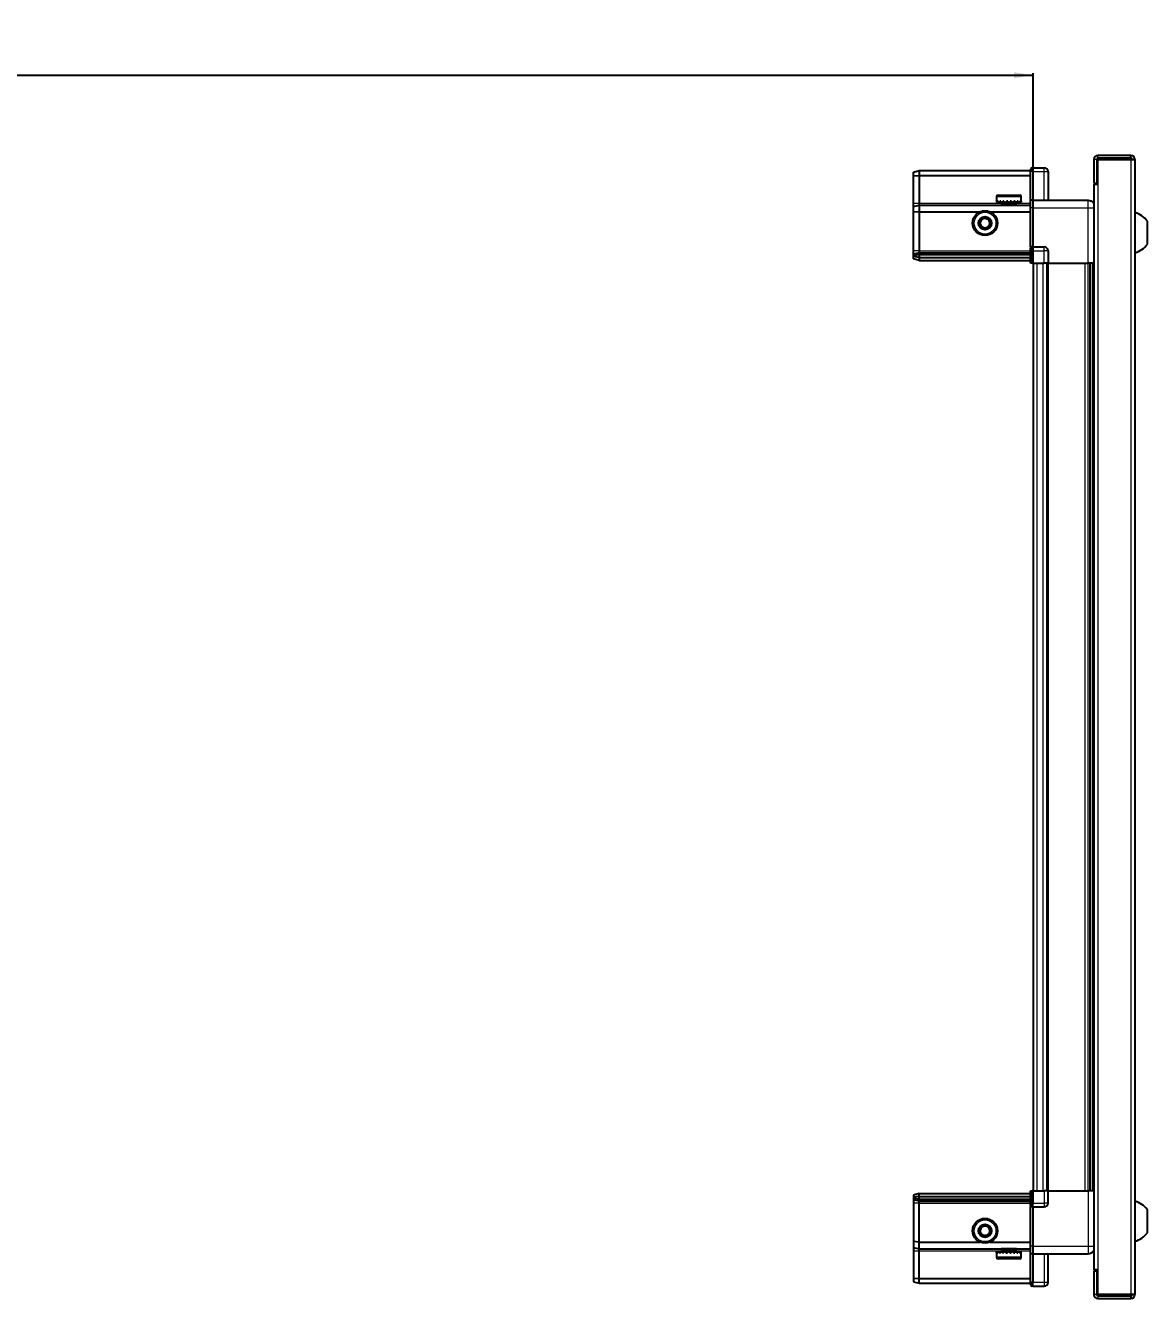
# Model space of a CAD drawing. Header units: millimetres. Extents: x 834 to 4260, y -409 to 1911.
# Drawn here: x 2682 to 3270, y 1177 to 1844 of the extents above; entities that cross this region are included whole.
import ezdxf

# ---------------------------------------------------------------- set-up
doc = ezdxf.new("R2010")
doc.units = ezdxf.units.MM
doc.layers.add('FORMAT', color=7, linetype='Continuous')
doc.styles.add('SLDTEXTSTYLE0', font='TXT', dxfattribs={"width": 0.75})
doc.dimstyles.new('SLDDIMSTYLE0', dxfattribs={"dimtxt": 20, "dimasz": 10, "dimexe": 0, "dimexo": 0.0625, "dimgap": 5, "dimtad": 2, "dimdec": 1, "dimrnd": 1e-09, "dimzin": 12, "dimdsep": 46, "dimtxsty": 'SLDTEXTSTYLE0', "dimsah": 1, "dimcen": 0.09, "dimadec": 0, "dimazin": 3, "dimtfac": 1, "dimtofl": 0, "dimtmove": 0, "dimatfit": 3, "dimfxl": 0, "dimfrac": 2, "dimtolj": 1, "dimtzin": 12, "dimarcsym": 0})

# ---------------------------------------------------------------- blocks, each defined once
blk = doc.blocks.new('_D_4')
at = {"layer": 'FORMAT'}
for p, q in [((1910.07, 1719.77), (1910.07, 1819.26)), ((1910.07, 1818.26), (3210.07, 1818.26)), ((3210.07, 1719.77), (3210.07, 1819.26))]:
    blk.add_line(p, q, dxfattribs=at)
for points in [[(1910.07, 1818.26), (1920.07, 1816.72), (1920.07, 1819.8)], [(3210.07, 1818.26), (3200.07, 1819.8), (3200.07, 1816.72)]]:
    blk.add_solid(points, dxfattribs=at)
at = {"layer": 'FORMAT', "insert": (2530.51, 1844.04), "char_height": 20, "attachment_point": 1, "style": 'SLDTEXTSTYLE0'}
blk.add_mtext('1300', dxfattribs=at)

msp = doc.modelspace()

# ---------------------------------------------------------------- linework, layer by layer
at = {"color": 7, "linetype": 'Continuous', "lineweight": 25}
for p, q in [((3261.32, 1776.26), (3244.02, 1776.26)), ((3261.32, 1774.76), (3244.02, 1774.76)), ((3261.32, 1774.76), (3261.32, 1776.26)), ((3147.42, 1767.45), (3150.42, 1768.26)), ((3150.42, 1768.26), (3150.42, 1765.76)), ((3150.42, 1768.26), (3208.72, 1768.26)), ((3209.59, 1769.76), (3208.72, 1769.26)), ((3209.59, 1769.76), (3208.72, 1769.26)), ((3208.72, 1769.26), (3208.72, 1767.76)), ((3209.92, 1769.76), (3209.59, 1769.76)), ((3209.92, 1769.76), (3209.59, 1769.76)), ((3209.92, 1767.76), (3209.92, 1769.76)), ((3209.92, 1769.76), (3209.92, 1769.76)), ((3209.92, 1769.76), (3215.92, 1769.76)), ((3241.92, 1774.16), (3241.92, 1761.76)), ((3243.42, 1774.16), (3243.42, 1761.76)), ((3243.92, 1761.26), (3243.92, 1774.16)), ((3243.92, 1774.16), (3261.32, 1774.16)), ((3261.32, 1774.16), (3263.42, 1774.16)), ((3263.42, 1774.16), (3263.42, 1179.36)), ((3147.42, 1765.6), (3147.42, 1767.45)), ((3147.42, 1765.6), (3150.42, 1765.76)), ((3147.42, 1751.26), (3147.42, 1765.6)), ((3150.42, 1765.76), (3150.42, 1751.26)), ((3150.42, 1765.76), (3208.72, 1765.76)), ((3208.72, 1752.96), (3208.72, 1767.76)), ((3209.92, 1767.76), (3209.92, 1752.96)), ((3217.92, 1767.76), (3217.92, 1752.76)), ((3241.82, 1761.26), (3241.82, 1192.26)), ((3241.82, 1761.26), (3243.92, 1761.26)), ((3241.92, 1761.76), (3243.42, 1761.76)), ((3190.92, 1754.66), (3190.92, 1751.76)), ((3191.72, 1755.46), (3203.12, 1755.46)), ((3203.92, 1751.76), (3203.92, 1754.66)), ((3147.42, 1749.45), (3147.42, 1751.26)), ((3147.42, 1749.45), (3150.42, 1750.26)), ((3147.42, 1746.42), (3147.42, 1749.45)), ((3150.42, 1751.26), (3150.42, 1750.26)), ((3150.42, 1750.26), (3150.42, 1746.76)), ((3150.42, 1750.26), (3208.72, 1750.26)), ((3190.92, 1751.76), (3190.96, 1751.76)), ((3191.08, 1752.26), (3190.96, 1752.26)), ((3190.96, 1752.26), (3190.96, 1751.76)), ((3190.96, 1751.76), (3191.08, 1751.76)), ((3191.08, 1752.26), (3191.08, 1751.76)), ((3191.08, 1751.76), (3191.49, 1751.76)), ((3191.83, 1752.26), (3191.49, 1752.26)), ((3191.49, 1752.26), (3191.49, 1751.76)), ((3191.49, 1751.76), (3191.83, 1751.76)), ((3191.83, 1752.26), (3191.83, 1751.76)), ((3191.83, 1751.76), (3192.6, 1751.76)), ((3193.12, 1752.26), (3192.6, 1752.26)), ((3192.6, 1752.26), (3192.6, 1751.76)), ((3192.6, 1751.76), (3193.12, 1751.76)), ((3193.02, 1751.76), (3193.02, 1751.66)), ((3193.02, 1751.66), (3201.82, 1751.66)), ((3193.12, 1752.26), (3193.12, 1751.76)), ((3193.12, 1751.76), (3194.18, 1751.76)), ((3193.42, 1751.26), (3194.11, 1750.77)), ((3193.42, 1751.26), (3201.42, 1751.26)), ((3194.11, 1750.77), (3193.42, 1750.29)), ((3193.42, 1750.29), (3193.42, 1750.26)), ((3193.42, 1750.29), (3201.42, 1750.29)), ((3194.11, 1750.77), (3200.73, 1750.77)), ((3194.84, 1752.26), (3194.18, 1752.26)), ((3194.18, 1752.26), (3194.18, 1751.76)), ((3194.18, 1751.76), (3194.84, 1751.76)), ((3194.84, 1752.26), (3194.84, 1751.76)), ((3194.84, 1751.76), (3196.08, 1751.76)), ((3196.81, 1752.26), (3196.08, 1752.26)), ((3196.08, 1752.26), (3196.08, 1751.76)), ((3196.08, 1751.76), (3196.51, 1751.76)), ((3196.51, 1752.26), (3196.51, 1751.76)), ((3196.81, 1752.26), (3196.81, 1751.76)), ((3196.81, 1751.76), (3198.11, 1751.76)), ((3198.84, 1752.26), (3198.11, 1752.26)), ((3198.11, 1752.26), (3198.11, 1751.76)), ((3198.38, 1752.26), (3198.38, 1751.76)), ((3198.38, 1751.76), (3198.84, 1751.76)), ((3198.84, 1752.26), (3198.84, 1751.76)), ((3198.84, 1751.76), (3200.08, 1751.76)), ((3200.73, 1752.26), (3200.08, 1752.26)), ((3200.08, 1752.26), (3200.08, 1751.76)), ((3200.08, 1751.76), (3200.73, 1751.76)), ((3200.73, 1752.26), (3200.73, 1751.76)), ((3200.73, 1751.76), (3201.78, 1751.76)), ((3200.73, 1750.77), (3201.42, 1751.26)), ((3201.42, 1750.29), (3200.73, 1750.77)), ((3201.42, 1750.26), (3201.42, 1750.29)), ((3202.3, 1752.26), (3201.78, 1752.26)), ((3201.78, 1752.26), (3201.78, 1751.76)), ((3201.78, 1751.76), (3202.3, 1751.76)), ((3201.82, 1751.66), (3201.82, 1751.76)), ((3202.3, 1752.26), (3202.3, 1751.76)), ((3202.3, 1751.76), (3203.06, 1751.76)), ((3203.39, 1752.26), (3203.06, 1752.26)), ((3203.06, 1752.26), (3203.06, 1751.76)), ((3203.06, 1751.76), (3203.39, 1751.76)), ((3203.39, 1752.26), (3203.39, 1751.76)), ((3203.39, 1751.76), (3203.78, 1751.76)), ((3203.89, 1752.26), (3203.78, 1752.26)), ((3203.78, 1752.26), (3203.78, 1751.76)), ((3203.78, 1751.76), (3203.89, 1751.76)), ((3203.89, 1752.26), (3203.89, 1751.76)), ((3203.89, 1751.76), (3203.92, 1751.76)), ((3208.72, 1752.76), (3208.72, 1752.96)), ((3209.92, 1752.76), (3208.72, 1752.76)), ((3208.72, 1748.76), (3208.72, 1752.76)), ((3208.72, 1728.46), (3208.72, 1748.76)), ((3209.92, 1752.96), (3209.92, 1752.76)), ((3209.92, 1752.76), (3209.92, 1748.76)), ((3209.92, 1752.76), (3238.92, 1752.76)), ((3209.92, 1748.76), (3209.92, 1728.46)), ((3150.42, 1746.76), (3147.42, 1746.42)), ((3147.42, 1726.26), (3147.42, 1746.42)), ((3150.42, 1746.76), (3150.42, 1726.26)), ((3150.42, 1746.76), (3182.42, 1746.76)), ((3187.42, 1746.76), (3208.72, 1746.76)), ((3270.02, 1729.76), (3270.02, 1741.76)), ((3208.72, 1728.26), (3208.72, 1728.46)), ((3209.92, 1728.26), (3208.72, 1728.26)), ((3208.72, 1728.26), (3208.72, 1727.58)), ((3209.92, 1728.46), (3209.92, 1728.26)), ((3209.92, 1726.26), (3209.92, 1728.26)), ((3209.92, 1728.26), (3215.92, 1728.26)), ((3209.92, 1726.26), (3209.92, 1728.26)), ((3147.42, 1724.45), (3147.42, 1726.26)), ((3150.42, 1725.26), (3147.42, 1724.45)), ((3147.42, 1723.71), (3147.42, 1724.45)), ((3150.42, 1724.26), (3147.42, 1723.71)), ((3147.42, 1723.21), (3147.42, 1723.71)), ((3150.42, 1722.76), (3147.42, 1723.21)), ((3147.42, 1722.06), (3147.42, 1723.21)), ((3150.42, 1721.26), (3147.42, 1722.06)), ((3150.42, 1726.26), (3150.42, 1725.26)), ((3150.42, 1725.26), (3150.42, 1724.26)), ((3150.42, 1725.26), (3208.72, 1725.26)), ((3150.42, 1724.26), (3208.72, 1724.26)), ((3150.42, 1724.26), (3150.42, 1722.76)), ((3150.42, 1722.76), (3150.42, 1721.26)), ((3150.42, 1722.76), (3208.72, 1722.76)), ((3150.42, 1721.26), (3208.72, 1721.26)), ((3208.72, 1719.76), (3208.72, 1727.58)), ((3209.59, 1726.26), (3209.59, 1719.76)), ((3209.92, 1726.26), (3209.92, 1719.76)), ((3217.92, 1726.26), (3217.92, 1719.76)), ((3209.59, 1719.76), (3208.72, 1719.76)), ((3209.92, 1719.76), (3209.59, 1719.76)), ((3209.92, 1719.76), (3215.92, 1719.76)), ((3210.07, 1719.76), (3210.07, 1233.76)), ((3217.92, 1719.76), (3215.92, 1719.76)), ((3217.27, 1719.76), (3217.27, 1233.76)), ((3217.92, 1719.76), (3238.92, 1719.76)), ((3239.94, 1233.76), (3239.94, 1719.76)), ((3239.98, 1233.76), (3239.98, 1719.76)), ((3241.77, 1719.76), (3241.77, 1233.76)), ((3150.42, 1232.26), (3147.42, 1231.45)), ((3147.42, 1231.45), (3147.42, 1230.3)), ((3150.42, 1230.76), (3147.42, 1230.3)), ((3147.42, 1230.3), (3147.42, 1229.8)), ((3150.42, 1229.26), (3147.42, 1229.8)), ((3147.42, 1229.8), (3147.42, 1229.06)), ((3150.42, 1228.26), (3147.42, 1229.06)), ((3147.42, 1229.06), (3147.42, 1227.26)), ((3150.42, 1230.76), (3150.42, 1232.26)), ((3150.42, 1232.26), (3208.72, 1232.26)), ((3150.42, 1229.26), (3150.42, 1230.76)), ((3150.42, 1230.76), (3208.72, 1230.76)), ((3150.42, 1229.26), (3208.72, 1229.26)), ((3150.42, 1228.26), (3150.42, 1229.26)), ((3150.42, 1228.26), (3208.72, 1228.26)), ((3150.42, 1227.26), (3150.42, 1228.26)), ((3208.72, 1225.93), (3208.72, 1233.76)), ((3208.72, 1233.76), (3209.59, 1233.76)), ((3209.59, 1233.76), (3209.59, 1233.76)), ((3209.59, 1233.76), (3209.59, 1227.26)), ((3209.92, 1233.76), (3209.59, 1233.76)), ((3209.92, 1233.76), (3209.92, 1227.26)), ((3209.92, 1233.76), (3209.92, 1233.76)), ((3209.92, 1233.76), (3209.92, 1227.26)), ((3209.92, 1233.76), (3215.92, 1233.76)), ((3217.92, 1233.76), (3215.92, 1233.76)), ((3217.92, 1227.26), (3217.92, 1233.76)), ((3217.92, 1233.76), (3238.92, 1233.76)), ((3147.42, 1227.26), (3147.42, 1207.09)), ((3150.42, 1206.76), (3150.42, 1227.26)), ((3208.72, 1225.93), (3208.72, 1225.26)), ((3209.92, 1225.26), (3208.72, 1225.26)), ((3208.72, 1225.06), (3208.72, 1225.26)), ((3208.72, 1204.76), (3208.72, 1225.06)), ((3209.92, 1225.26), (3209.92, 1227.26)), ((3209.92, 1225.26), (3209.92, 1225.06)), ((3209.92, 1225.26), (3215.92, 1225.26)), ((3209.92, 1225.06), (3209.92, 1204.76)), ((3270.02, 1211.76), (3270.02, 1223.76)), ((3150.42, 1206.76), (3147.42, 1207.09)), ((3147.42, 1207.09), (3147.42, 1204.06)), ((3147.42, 1204.06), (3150.42, 1203.26)), ((3147.42, 1204.06), (3147.42, 1202.26)), ((3147.42, 1202.26), (3147.42, 1187.91)), ((3150.42, 1206.76), (3182.42, 1206.76)), ((3150.42, 1203.26), (3150.42, 1206.76)), ((3150.42, 1203.26), (3208.72, 1203.26)), ((3150.42, 1202.26), (3150.42, 1203.26)), ((3150.42, 1187.76), (3150.42, 1202.26)), ((3187.42, 1206.76), (3208.72, 1206.76)), ((3190.92, 1201.76), (3190.92, 1198.86)), ((3190.94, 1201.76), (3190.92, 1201.76)), ((3190.94, 1201.26), (3190.94, 1201.76)), ((3191.04, 1201.76), (3190.94, 1201.76)), ((3190.94, 1201.26), (3191.04, 1201.26)), ((3191.04, 1201.26), (3191.04, 1201.76)), ((3191.41, 1201.76), (3191.04, 1201.76)), ((3191.41, 1201.26), (3191.41, 1201.76)), ((3191.73, 1201.76), (3191.41, 1201.76)), ((3191.41, 1201.26), (3191.73, 1201.26)), ((3191.73, 1201.26), (3191.73, 1201.76)), ((3192.47, 1201.76), (3191.73, 1201.76)), ((3192.47, 1201.26), (3192.47, 1201.76)), ((3192.97, 1201.76), (3192.47, 1201.76)), ((3192.47, 1201.26), (3192.97, 1201.26)), ((3192.97, 1201.26), (3192.97, 1201.76)), ((3194.01, 1201.76), (3192.97, 1201.76)), ((3193.02, 1201.86), (3193.02, 1201.76)), ((3201.82, 1201.86), (3193.02, 1201.86)), ((3193.42, 1203.26), (3193.42, 1203.22)), ((3193.42, 1203.22), (3194.11, 1202.74)), ((3201.42, 1203.22), (3193.42, 1203.22)), ((3194.11, 1202.74), (3193.42, 1202.26)), ((3201.42, 1202.26), (3193.42, 1202.26)), ((3194.01, 1201.26), (3194.01, 1201.76)), ((3194.66, 1201.76), (3194.01, 1201.76)), ((3194.01, 1201.26), (3194.66, 1201.26)), ((3200.73, 1202.74), (3194.11, 1202.74)), ((3194.66, 1201.26), (3194.66, 1201.76)), ((3195.89, 1201.76), (3194.66, 1201.76)), ((3195.89, 1201.26), (3195.89, 1201.76)), ((3196.38, 1201.76), (3195.89, 1201.76)), ((3195.89, 1201.26), (3196.61, 1201.26)), ((3196.38, 1201.26), (3196.38, 1201.76)), ((3196.61, 1201.26), (3196.61, 1201.76)), ((3197.91, 1201.76), (3196.61, 1201.76)), ((3197.91, 1201.26), (3197.91, 1201.76)), ((3197.91, 1201.26), (3198.64, 1201.26)), ((3198.25, 1201.26), (3198.25, 1201.76)), ((3198.64, 1201.76), (3198.25, 1201.76)), ((3198.64, 1201.26), (3198.64, 1201.76)), ((3199.89, 1201.76), (3198.64, 1201.76)), ((3199.89, 1201.26), (3199.89, 1201.76)), ((3200.56, 1201.76), (3199.89, 1201.76)), ((3199.89, 1201.26), (3200.56, 1201.26)), ((3200.56, 1201.26), (3200.56, 1201.76)), ((3201.63, 1201.76), (3200.56, 1201.76)), ((3200.73, 1202.74), (3201.42, 1203.22)), ((3201.42, 1202.26), (3200.73, 1202.74)), ((3201.42, 1203.22), (3201.42, 1203.26)), ((3201.63, 1201.26), (3201.63, 1201.76)), ((3202.16, 1201.76), (3201.63, 1201.76)), ((3201.63, 1201.26), (3202.16, 1201.26)), ((3201.82, 1201.76), (3201.82, 1201.86)), ((3202.16, 1201.26), (3202.16, 1201.76)), ((3202.95, 1201.76), (3202.16, 1201.76)), ((3202.95, 1201.26), (3202.95, 1201.76)), ((3203.3, 1201.76), (3202.95, 1201.76)), ((3202.95, 1201.26), (3203.3, 1201.26)), ((3203.3, 1201.26), (3203.3, 1201.76)), ((3203.74, 1201.76), (3203.3, 1201.76)), ((3203.74, 1201.26), (3203.74, 1201.76)), ((3203.87, 1201.76), (3203.74, 1201.76)), ((3203.74, 1201.26), (3203.87, 1201.26)), ((3203.87, 1201.26), (3203.87, 1201.76)), ((3203.92, 1201.76), (3203.87, 1201.76)), ((3203.92, 1198.86), (3203.92, 1201.76)), ((3208.72, 1200.76), (3208.72, 1204.76)), ((3209.92, 1200.76), (3208.72, 1200.76)), ((3208.72, 1200.56), (3208.72, 1200.76)), ((3209.92, 1204.76), (3209.92, 1200.76)), ((3209.92, 1200.76), (3209.92, 1200.56)), ((3209.92, 1200.76), (3238.92, 1200.76)), ((3217.92, 1185.76), (3217.92, 1200.76)), ((3203.12, 1198.06), (3191.72, 1198.06)), ((3208.72, 1185.76), (3208.72, 1200.56)), ((3209.92, 1200.56), (3209.92, 1185.76)), ((3209.92, 1200.56), (3209.92, 1185.76)), ((3147.42, 1187.91), (3150.42, 1187.76)), ((3147.42, 1187.91), (3147.42, 1186.06)), ((3150.42, 1187.76), (3208.72, 1187.76)), ((3150.42, 1185.26), (3150.42, 1187.76)), ((3243.92, 1192.26), (3241.82, 1192.26)), ((3241.92, 1191.76), (3243.42, 1191.76)), ((3241.92, 1191.76), (3241.92, 1179.36)), ((3243.42, 1191.76), (3243.42, 1179.36)), ((3243.92, 1179.36), (3243.92, 1192.26)), ((3147.42, 1186.06), (3150.42, 1185.26)), ((3150.42, 1185.26), (3208.72, 1185.26)), ((3208.72, 1185.76), (3208.72, 1184.26)), ((3208.72, 1184.26), (3209.59, 1183.76)), ((3209.92, 1183.76), (3209.59, 1183.76)), ((3209.92, 1183.76), (3209.92, 1185.76)), ((3209.92, 1183.76), (3215.92, 1183.76)), ((3261.32, 1179.36), (3243.92, 1179.36)), ((3244.02, 1178.76), (3261.32, 1178.76)), ((3244.02, 1177.26), (3261.32, 1177.26)), ((3263.42, 1179.36), (3261.32, 1179.36)), ((3261.32, 1178.76), (3261.32, 1177.26))]:
    msp.add_line(p, q, dxfattribs=at)
at = {"color": 8, "linetype": 'Continuous', "lineweight": 18}
for p, q in [((3244.02, 1774.76), (3244.02, 1776.26)), ((3215.92, 1767.76), (3215.92, 1769.76)), ((3243.42, 1774.16), (3241.92, 1774.16)), ((3261.32, 1774.16), (3261.32, 1179.36)), ((3209.92, 1767.76), (3208.72, 1767.76)), ((3209.92, 1767.76), (3215.92, 1767.76)), ((3215.92, 1752.76), (3215.92, 1767.76)), ((3215.92, 1767.76), (3217.92, 1767.76)), ((3243.92, 1761.26), (3243.92, 1192.26)), ((3190.92, 1754.66), (3203.92, 1754.66)), ((3147.42, 1751.26), (3150.42, 1751.26)), ((3150.42, 1751.26), (3193.42, 1751.26)), ((3201.42, 1751.26), (3208.72, 1751.26)), ((3208.72, 1752.96), (3209.92, 1752.96)), ((3209.92, 1748.76), (3208.72, 1748.76)), ((3209.92, 1748.76), (3238.92, 1748.76)), ((3238.92, 1719.76), (3238.92, 1748.76)), ((3208.72, 1728.46), (3209.92, 1728.46)), ((3215.92, 1726.26), (3215.92, 1728.26)), ((3150.42, 1726.26), (3147.42, 1726.26)), ((3150.42, 1726.26), (3208.72, 1726.26)), ((3209.92, 1726.26), (3209.59, 1726.26)), ((3209.92, 1726.26), (3215.92, 1726.26)), ((3215.92, 1719.76), (3215.92, 1726.26)), ((3217.92, 1726.26), (3215.92, 1726.26)), ((3212.07, 1719.76), (3212.07, 1233.76)), ((3215.27, 1719.76), (3215.27, 1233.76)), ((3217.92, 1719.76), (3217.92, 1233.76)), ((3237.32, 1233.76), (3237.32, 1719.76)), ((3238.74, 1719.76), (3238.74, 1233.76)), ((3241.18, 1233.76), (3241.18, 1719.76)), ((3209.92, 1233.76), (3209.59, 1233.76)), ((3215.92, 1233.76), (3215.92, 1227.26)), ((3238.92, 1233.76), (3238.92, 1204.76)), ((3150.42, 1227.26), (3147.42, 1227.26)), ((3150.42, 1227.26), (3208.72, 1227.26)), ((3209.92, 1225.06), (3208.72, 1225.06)), ((3209.92, 1227.26), (3209.59, 1227.26)), ((3209.92, 1227.26), (3215.92, 1227.26)), ((3217.92, 1227.26), (3215.92, 1227.26)), ((3215.92, 1227.26), (3215.92, 1225.26)), ((3147.42, 1202.26), (3150.42, 1202.26)), ((3150.42, 1202.26), (3193.42, 1202.26)), ((3201.42, 1202.26), (3208.72, 1202.26)), ((3209.92, 1204.76), (3208.72, 1204.76)), ((3209.92, 1204.76), (3238.92, 1204.76)), ((3215.92, 1200.76), (3215.92, 1185.76)), ((3203.92, 1198.86), (3190.92, 1198.86)), ((3209.92, 1200.56), (3208.72, 1200.56)), ((3209.92, 1185.76), (3208.72, 1185.76)), ((3209.92, 1185.76), (3215.92, 1185.76)), ((3215.92, 1185.76), (3217.92, 1185.76)), ((3215.92, 1185.76), (3215.92, 1183.76)), ((3243.42, 1179.36), (3241.92, 1179.36)), ((3244.02, 1178.76), (3244.02, 1177.26))]:
    msp.add_line(p, q, dxfattribs=at)
at = {"color": 7, "linetype": 'Continuous', "lineweight": 25}
for centre, radius in [((3184.92, 1740.76), 6.5), ((3184.92, 1740.76), 3.46), ((3184.92, 1212.76), 6.5), ((3184.92, 1212.76), 3.46)]:
    msp.add_circle(centre, radius, dxfattribs=at)
at = {"color": 8, "linetype": 'Continuous', "lineweight": 18}
for centre in [(3184.92, 1740.76), (3184.92, 1212.76)]:
    msp.add_circle(centre, 5.7, dxfattribs=at)
at = {"color": 7, "linetype": 'Continuous', "lineweight": 25}
for centre, radius, start, end in [((3244.02, 1774.16), 2.1, 90, 180), ((3244.02, 1774.16), 0.6, 90, 180), ((3261.32, 1774.16), 2.1, 0, 90), ((3261.32, 1774.16), 0.6, 0, 90), ((3215.92, 1767.76), 2, 0, 90), ((3191.72, 1754.66), 0.8, 90, 180), ((3203.12, 1754.66), 0.8, 0, 90), ((3193.02, 1751.26), 0.4, 0, 90), ((3201.82, 1751.26), 0.4, 90, 180), ((3184.92, 1740.76), 2.5, 120.74103, 180.74103), ((3184.92, 1740.76), 2.5, 60.74103, 120.74103), ((3184.92, 1740.76), 2.5, 0.74103, 60.74103), ((3260.4, 1734.73), 11.91, 36.1266, 75.29965), ((3184.92, 1740.76), 2.5, 180.74103, 240.74103), ((3184.92, 1740.76), 2.5, 240.74103, 300.74103), ((3184.92, 1740.76), 2.5, 300.74103, 0.74103), ((3215.92, 1726.26), 2, 0, 90), ((3260.4, 1736.78), 11.91, 284.70035, 323.8734), ((3260.4, 1216.73), 11.91, 36.1266, 75.29965), ((3215.92, 1227.26), 2, 270, 0), ((3184.92, 1212.76), 2.5, 95.91157, 155.91157), ((3184.92, 1212.76), 2.5, 35.91157, 95.91157), ((3184.92, 1212.76), 2.5, 335.91157, 35.91157), ((3184.92, 1212.76), 2.5, 155.91157, 215.91157), ((3184.92, 1212.76), 2.5, 215.91157, 275.91157), ((3184.92, 1212.76), 2.5, 275.91157, 335.91157), ((3260.4, 1218.78), 11.91, 284.70035, 323.8734), ((3193.02, 1202.26), 0.4, 270, 0), ((3201.82, 1202.26), 0.4, 180, 270), ((3191.72, 1198.86), 0.8, 180, 270), ((3203.12, 1198.86), 0.8, 270, 0), ((3215.92, 1185.76), 2, 270, 0), ((3244.02, 1179.36), 2.1, 180, 270), ((3244.02, 1179.36), 0.6, 180, 270), ((3261.32, 1179.36), 2.1, 270, 0), ((3261.32, 1179.36), 0.6, 270, 0)]:
    msp.add_arc(centre, radius, start, end, dxfattribs=at)
for centre, start_param, end_param in [((3206.12, 1726.26), 0, 0.722734), ((3206.12, 1227.26), 5.560451, 6.283185)]:
    msp.add_ellipse(centre, major_axis=(3.46, 0), ratio=0.57735, start_param=start_param, end_param=end_param, dxfattribs=at)
for points, knots in [([(3238.92, 1752.76), (3239.36, 1752.71), (3240.04, 1752.64), (3240.85, 1752.2), (3241.41, 1751.76), (3241.68, 1751.39), (3241.82, 1751.21)], [0, 0, 0, 0, 0.384298, 0.591173, 0.802437, 1, 1, 1, 1]), ([(3182.4, 1742.17), (3182.84, 1742.43), (3183.67, 1742.92), (3184.5, 1743.42), (3184.88, 1743.64)], [0, 0, 0, 0, 0.5346859, 1, 1, 1, 1]), ([(3182.44, 1739.28), (3182.44, 1739.41), (3182.43, 1740), (3182.42, 1741), (3182.41, 1741.82), (3182.4, 1742.17)], [0, 0, 0, 0, 0.133125, 0.637099, 1, 1, 1, 1]), ([(3184.88, 1743.64), (3185.33, 1743.39), (3186.17, 1742.92), (3187.01, 1742.45), (3187.4, 1742.23)], [0, 0, 0, 0, 0.534686, 1, 1, 1, 1]), ([(3187.4, 1742.23), (3187.4, 1741.89), (3187.42, 1741.06), (3187.43, 1740.07), (3187.44, 1739.47), (3187.44, 1739.35)], [0, 0, 0, 0, 0.3629006, 0.8668753, 1, 1, 1, 1]), ([(3184.96, 1737.87), (3184.51, 1738.12), (3183.67, 1738.59), (3182.83, 1739.06), (3182.44, 1739.28)], [0, 0, 0, 0, 0.534686, 1, 1, 1, 1]), ([(3187.44, 1739.35), (3186.99, 1739.08), (3186.17, 1738.59), (3185.34, 1738.1), (3184.96, 1737.87)], [0, 0, 0, 0, 0.534686, 1, 1, 1, 1]), ([(3241.77, 1719.76), (3241.73, 1719.76), (3241.51, 1719.76), (3240.79, 1719.76), (3239.83, 1719.76), (3239.18, 1719.76), (3238.92, 1719.76)], [0, 0, 0, 0, 0.071707, 0.420979, 0.770251, 1, 1, 1, 1]), ([(3241.77, 1233.76), (3241.73, 1233.76), (3241.51, 1233.76), (3240.79, 1233.76), (3239.83, 1233.76), (3239.18, 1233.76), (3238.92, 1233.76)], [0, 0, 0, 0, 0.071707, 0.420979, 0.770251, 1, 1, 1, 1]), ([(3182.05, 1212.46), (3182.26, 1212.93), (3182.65, 1213.81), (3183.04, 1214.69), (3183.23, 1215.1)], [0, 0, 0, 0, 0.534686, 1, 1, 1, 1]), ([(3183.23, 1215.1), (3183.57, 1215.13), (3184.39, 1215.22), (3185.38, 1215.32), (3185.97, 1215.38), (3186.1, 1215.39)], [0, 0, 0, 0, 0.362901, 0.866875, 1, 1, 1, 1]), ([(3186.1, 1215.39), (3186.4, 1214.97), (3186.97, 1214.19), (3187.53, 1213.42), (3187.79, 1213.05)], [0, 0, 0, 0, 0.5346859, 1, 1, 1, 1]), ([(3183.74, 1210.12), (3183.44, 1210.54), (3182.87, 1211.32), (3182.31, 1212.1), (3182.05, 1212.46)], [0, 0, 0, 0, 0.534686, 1, 1, 1, 1]), ([(3186.61, 1210.42), (3186.49, 1210.41), (3185.89, 1210.34), (3184.9, 1210.24), (3184.08, 1210.16), (3183.74, 1210.12)], [0, 0, 0, 0, 0.133125, 0.637099, 1, 1, 1, 1]), ([(3187.79, 1213.05), (3187.58, 1212.58), (3187.19, 1211.7), (3186.79, 1210.83), (3186.61, 1210.42)], [0, 0, 0, 0, 0.534686, 1, 1, 1, 1]), ([(3238.92, 1200.76), (3239.36, 1200.8), (3240.04, 1200.88), (3240.85, 1201.31), (3241.41, 1201.75), (3241.68, 1202.12), (3241.82, 1202.31)], [0, 0, 0, 0, 0.384298, 0.591173, 0.802437, 1, 1, 1, 1])]:
    msp.add_open_spline(points, degree=3, knots=knots, dxfattribs=at)
at = {"color": 8, "linetype": 'Continuous', "lineweight": 18}
for points in [[(3238.92, 1748.76), (3238.92, 1749.28), (3238.92, 1750.33), (3238.92, 1751.65), (3238.92, 1752.58), (3238.92, 1752.7), (3238.92, 1752.76)], [(3238.92, 1204.76), (3238.92, 1204.23), (3238.92, 1203.18), (3238.92, 1201.86), (3238.92, 1200.94), (3238.92, 1200.82), (3238.92, 1200.76)]]:
    msp.add_open_spline(points, degree=3, dxfattribs=at)
for points, knots in [([(3238.92, 1748.76), (3239.36, 1748.76), (3240.04, 1748.76), (3240.85, 1748.76), (3241.41, 1748.76), (3241.68, 1748.76), (3241.82, 1748.76)], [0, 0, 0, 0, 0.384298, 0.591173, 0.802437, 1, 1, 1, 1]), ([(3238.92, 1204.76), (3239.36, 1204.76), (3240.04, 1204.76), (3240.85, 1204.76), (3241.41, 1204.76), (3241.68, 1204.76), (3241.82, 1204.76)], [0, 0, 0, 0, 0.3842982, 0.5911726, 0.8024372, 1, 1, 1, 1])]:
    msp.add_open_spline(points, degree=3, knots=knots, dxfattribs=at)

# ---------------------------------------------------------------- dimensions: what is measured, and where the dimension line sits
at = {"layer": 'FORMAT'}
dim = msp.add_linear_dim(base=(3210.07, 1818.26), p1=(1910.07, 1719.76), p2=(3210.07, 1719.76), angle=0, dimstyle='SLDDIMSTYLE0', dxfattribs=at)
dim.commit()
dim.dimension.update_dxf_attribs({"geometry": '_D_4', "text_midpoint": (2560.07, 1818.26), "dimtype": 160})

doc.saveas('drawing.dxf')
